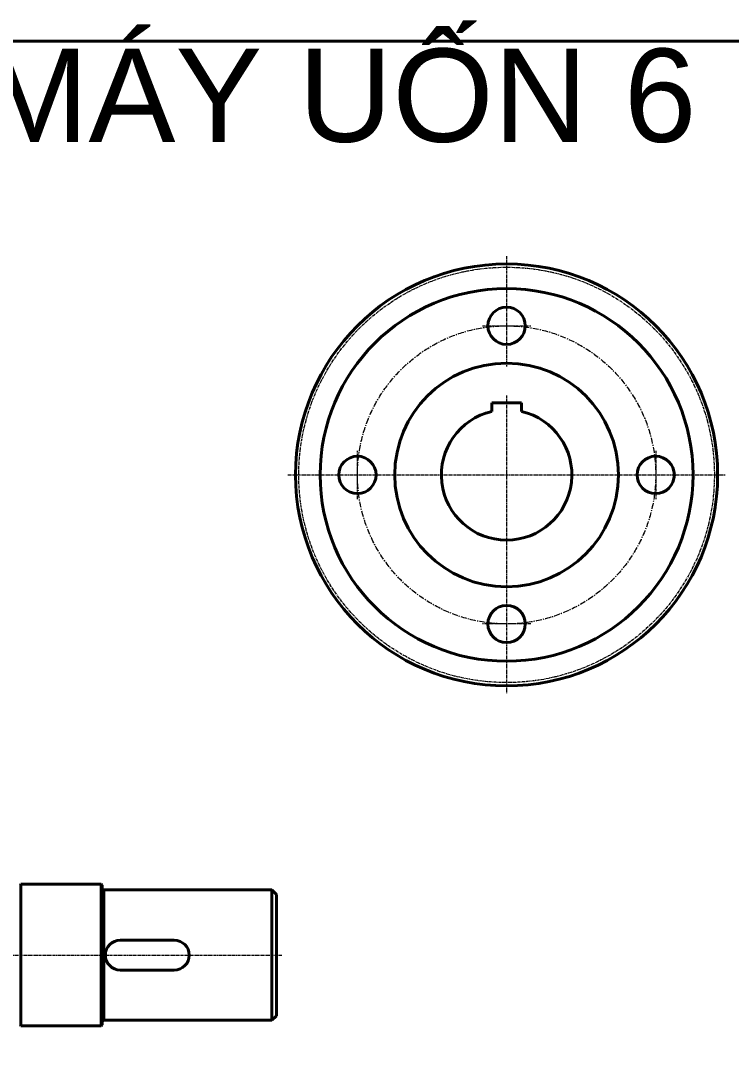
# Model space of a CAD drawing. Header units: millimetres. Extents: x -11382 to 23553, y -372 to 10786.
# Drawn here: x 9538 to 10301, y 4697 to 5797 of the extents above; entities that cross this region are included whole.
import ezdxf

# ---------------------------------------------------------------- set-up
doc = ezdxf.new("R2010")
doc.units = ezdxf.units.MM
doc.header["$LTSCALE"] = 0.2
doc.linetypes.add('CENTER', pattern=[50.8, 31.75, -6.35, 6.35, -6.35])
doc.layers.add('đường bao thấy', color=7, linetype='Continuous', lineweight=40)
doc.layers.add('đường nét tâm', color=137, linetype='CENTER', lineweight=15)
doc.styles.add('nhat3.5', font='arial.ttf', dxfattribs={"height": 3.5})

msp = doc.modelspace()

# ---------------------------------------------------------------- linework, layer by layer
at = {"layer": 'đường bao thấy', "ltscale": 0.5}
for p, q in [((10043.311, 5387.134), (10043.311, 5377.88)), ((10043.311, 5387.134), (10075.311, 5387.134)), ((10075.311, 5387.134), (10075.311, 5377.88)), ((9537.345, 4869.324), (9538.345, 4870.324)), ((9624.345, 4870.324), (9538.345, 4870.324)), ((9538.345, 4870.324), (9538.345, 4718.324)), ((9624.345, 4870.324), (9625.345, 4869.324)), ((9624.345, 4870.324), (9624.345, 4718.324)), ((9625.345, 4866.324), (9625.345, 4869.324)), ((9627.345, 4864.324), (9807.345, 4864.324)), ((9627.345, 4724.324), (9627.345, 4864.324)), ((9807.345, 4864.324), (9812.345, 4859.324)), ((9807.345, 4864.324), (9807.345, 4724.324)), ((9812.345, 4729.324), (9812.345, 4859.324)), ((9644.845, 4810.324), (9702.845, 4810.324)), ((9644.845, 4778.324), (9702.845, 4778.324)), ((9625.345, 4719.324), (9625.345, 4722.324)), ((9627.345, 4724.324), (9807.345, 4724.324)), ((9807.345, 4724.324), (9812.345, 4729.324)), ((9538.345, 4718.324), (9537.345, 4719.324)), ((9624.345, 4718.324), (9538.345, 4718.324)), ((9624.345, 4718.324), (9625.345, 4719.324))]:
    msp.add_line(p, q, dxfattribs=at)
at = {"layer": 'đường bao thấy', "ltscale": 5}
msp.add_lwpolyline([(7889.174, 5775.37), (12930.152, 5775.37), (12930.152, 1397.743), (7889.174, 1397.743)], close=True, dxfattribs=at)
at = {"layer": 'đường bao thấy', "ltscale": 0.5}
for centre, radius in [((10059.311, 5309.734), 226.41), ((10059.311, 5309.734), 200), ((10059.311, 5469.734), 20), ((10059.311, 5309.734), 120), ((9899.311, 5309.734), 20), ((10219.311, 5309.734), 20), ((10059.311, 5149.734), 20)]:
    msp.add_circle(centre, radius, dxfattribs=at)
for centre, radius, start, end in [((10059.311, 5309.734), 70, 103.21298, 76.78702), ((9627.345, 4866.324), 2, 180, 270), ((9644.845, 4794.324), 16, 90, 270), ((9702.845, 4794.324), 16, 270, 90), ((9627.345, 4722.324), 2, 90, 180)]:
    msp.add_arc(centre, radius, start, end, dxfattribs=at)
at = {"layer": 'đường nét tâm', "ltscale": 0.5}
for p, q in [((10059.311, 5544.389), (10059.311, 5426.072)), ((10033.311, 5469.734), (10085.311, 5469.734)), ((10059.311, 5394.912), (10059.311, 5075.079)), ((9899.311, 5283.734), (9899.311, 5335.734)), ((10219.311, 5335.734), (10219.311, 5283.734)), ((9824.656, 5309.734), (10293.966, 5309.734)), ((10085.311, 5149.734), (10033.311, 5149.734)), ((9191.345, 4794.324), (9818.345, 4794.324))]:
    msp.add_line(p, q, dxfattribs=at)
msp.add_circle((10059.311, 5309.734), 222.91, dxfattribs=at)
at = {"layer": 'đường nét tâm'}
msp.add_circle((10059.311, 5309.734), 160, dxfattribs=at)

# ---------------------------------------------------------------- texts
at = {"layer": 'đường bao thấy', "ltscale": 0.5, "insert": (8423.545, 5767.204), "char_height": 100, "width": 1986.69503, "attachment_point": 1, "style": 'nhat3.5'}
msp.add_mtext('{\\C1;HỘP GIẢM TỐC MÁY UỐN 6}', dxfattribs=at)

doc.saveas('drawing.dxf')
